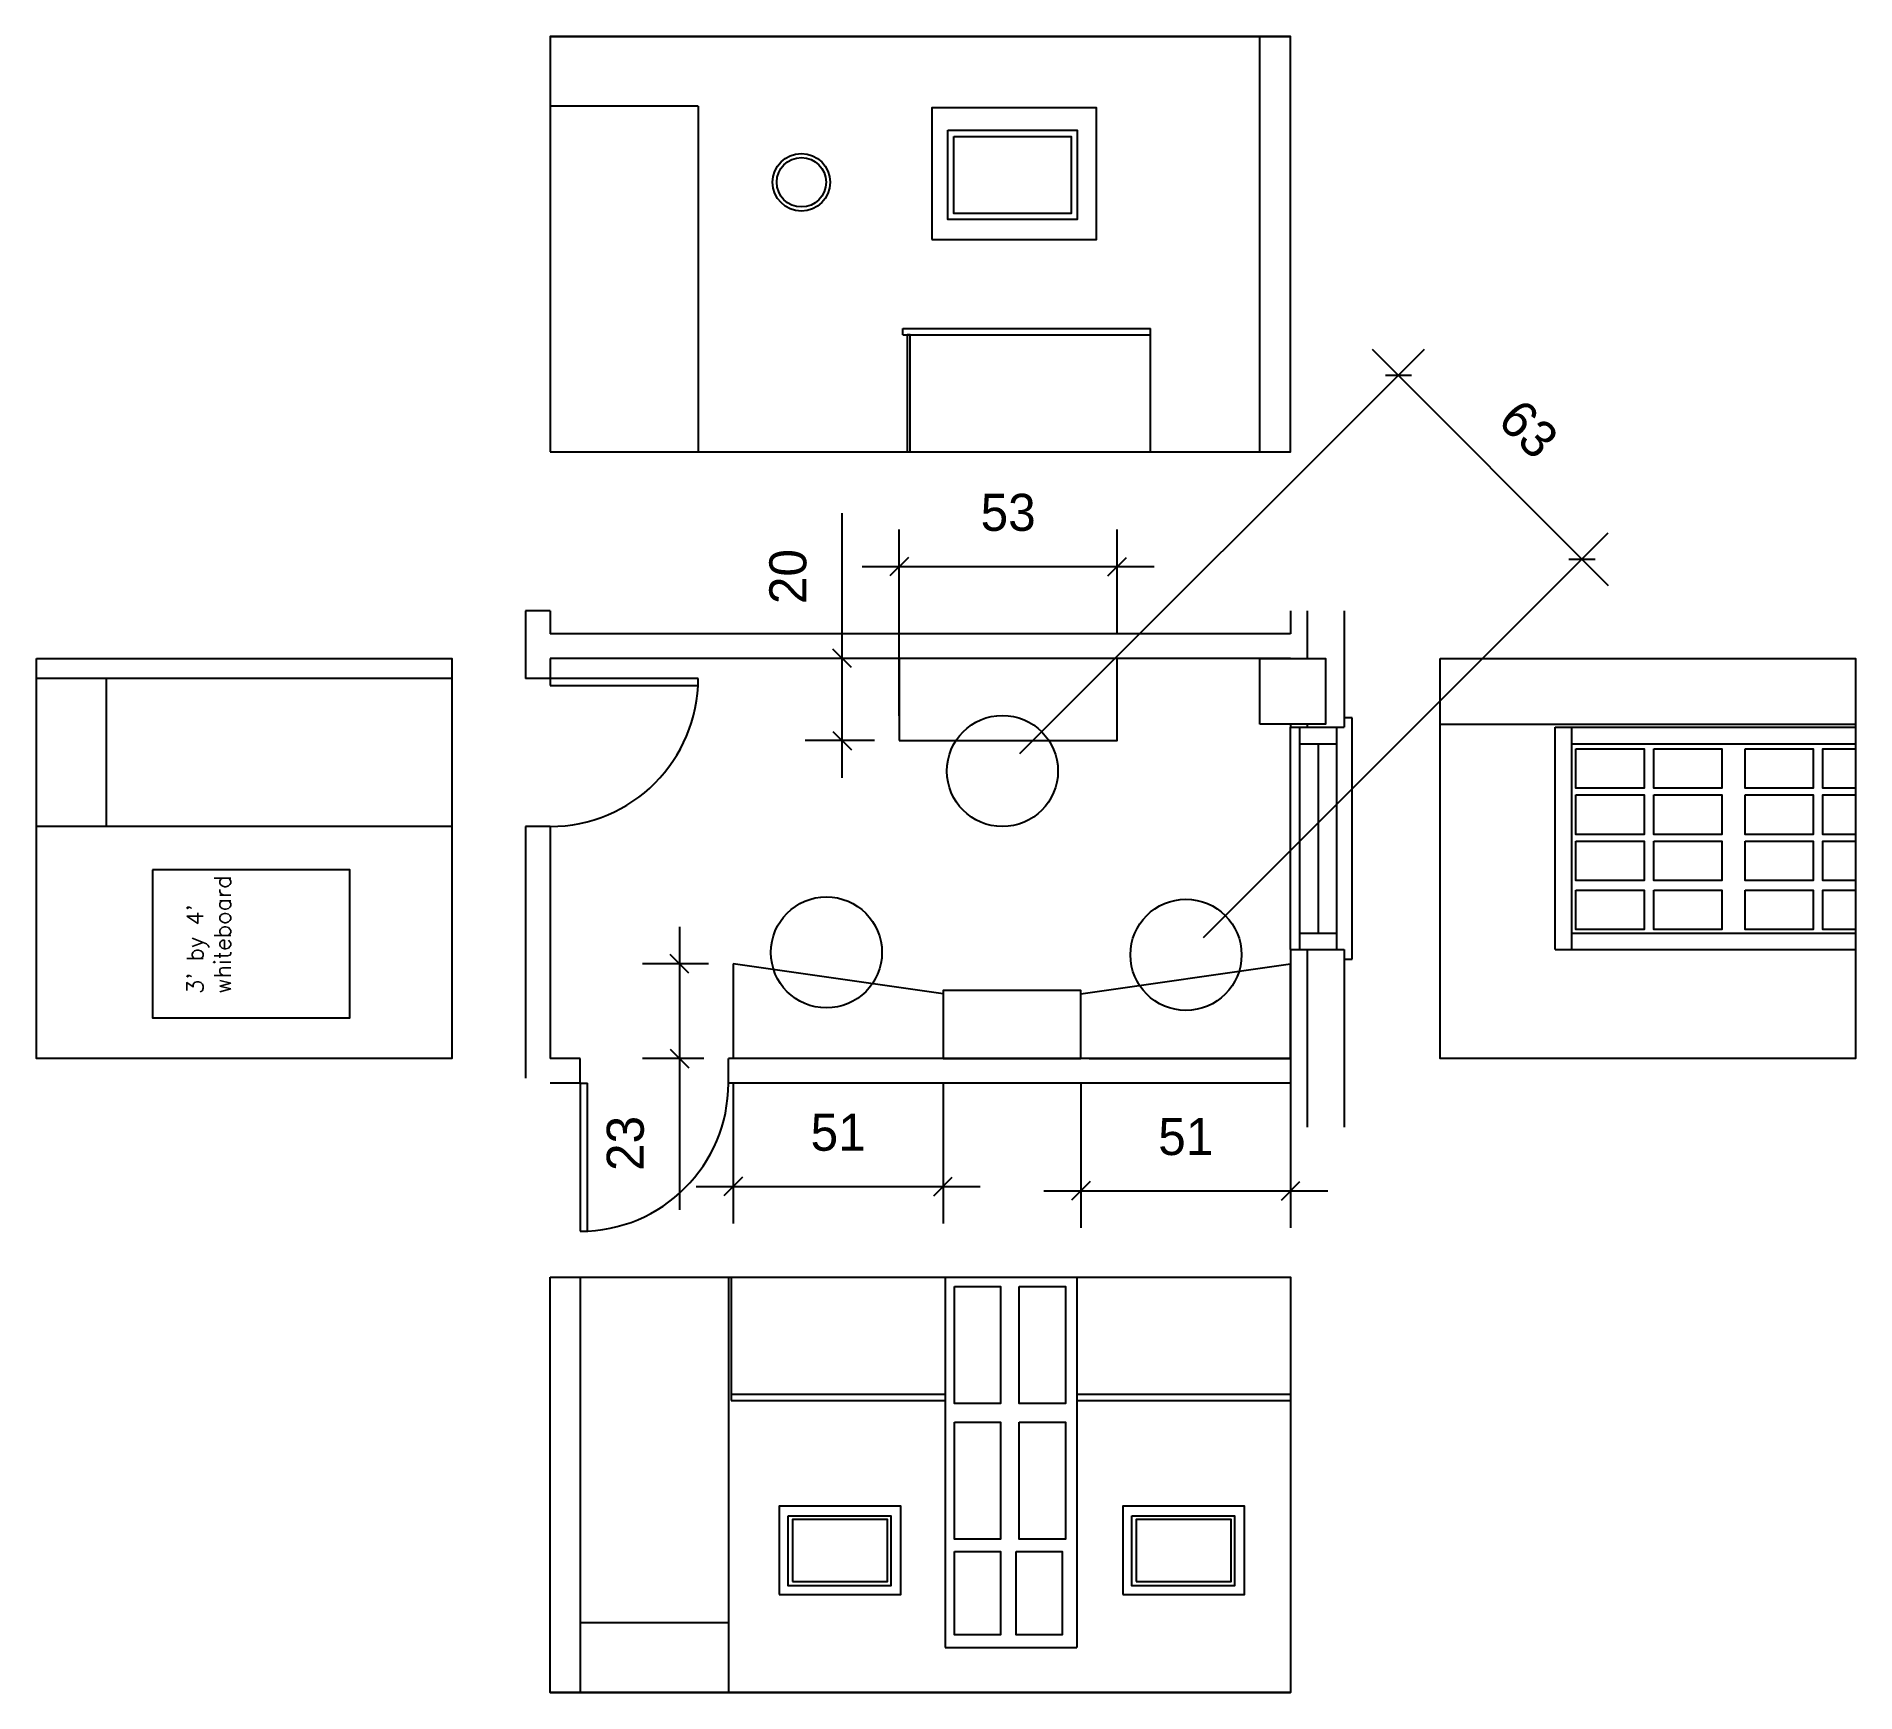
# Model space of a CAD drawing. Extents: x 2317 to 2759, y 747 to 1150.
import ezdxf

# ---------------------------------------------------------------- set-up
doc = ezdxf.new("R2010")
doc.units = 0
doc.header["$LTSCALE"] = 40
doc.header["$MEASUREMENT"] = 0
doc.layers.get('0').update_dxf_attribs({"linetype": 'CONTINUOUS'})
doc.layers.get('Defpoints').update_dxf_attribs({"linetype": 'CONTINUOUS'})
for name, color, linetype in [('A-DOOR', 7, 'CONTINUOUS'), ('A-GLAZ', 5, 'CONTINUOUS'), ('A-WALL', 5, 'CONTINUOUS'), ('S-COLS', 3, 'CONTINUOUS')]:
    doc.layers.add(name, color=color, linetype=linetype)
doc.styles.add('SIMPLEX', font='simplex', dxfattribs={"height": 23})
doc.dimstyles.get("Standard").update_dxf_attribs({"dimtxt": 0.18, "dimasz": 0.18, "dimexe": 0.18, "dimexo": 0.0625, "dimgap": 0.09, "dimtad": 0, "dimtih": 1, "dimtoh": 1, "dimdec": 4, "dimzin": 0, "dimdsep": 46, "dimtxsty": 'Standard', "dimcen": 0.09, "dimadec": 0, "dimazin": 0, "dimtfac": 1, "dimtdec": 4, "dimtofl": 0, "dimtmove": 0, "dimatfit": 3, "dimfxl": 0, "dimtolj": 1, "dimtzin": 0, "dimarcsym": 0})

# ---------------------------------------------------------------- blocks, each defined once
blk = doc.blocks.new('AD03A', base_point=(6.133, 5.024))
for p, q in [((6.133, 6.024), (6.133, 5.024)), ((6.182, 5.024), (6.182, 6.022)), ((6.133, 5.024), (6.182, 5.024))]:
    blk.add_line(p, q)
blk.add_arc((6.133, 5.024), 1, 0, 90)
blk = doc.blocks.new('WDO')
at = {"layer": 'A-GLAZ'}
for p, q in [((2696.34, 464.42), (2694.39, 464.42)), ((2696.34, 405.77), (2696.34, 464.42)), ((2681.39, 408.09), (2681.39, 462.09)), ((2683.62, 408.09), (2683.62, 462.09)), ((2692.62, 408.09), (2692.62, 462.09)), ((2683.62, 458.09), (2692.62, 458.09)), ((2688.12, 412.09), (2688.12, 458.09)), ((2683.62, 412.09), (2692.62, 412.09)), ((2694.39, 405.77), (2696.34, 405.77))]:
    blk.add_line(p, q, dxfattribs=at)
at = {"layer": 'A-WALL'}
for p, q in [((2681.39, 462.09), (2694.39, 462.09)), ((2681.39, 408.09), (2694.39, 408.09))]:
    blk.add_line(p, q, dxfattribs=at)
blk = doc.blocks.new('AD05A', base_point=(203.035, 424.492))
for p, q in [((203.035, 424.492), (203.084, 424.492)), ((203.035, 424.492), (203.035, 423.492)), ((203.084, 423.493), (203.084, 424.492))]:
    blk.add_line(p, q)
blk.add_arc((203.035, 424.492), 1, 270, 0)
blk = doc.blocks.new('_Oblique')
at = {"color": 0, "linetype": 'ByBlock', "lineweight": -2}
blk.add_line((-0.5, -0.5), (0.5, 0.5), dxfattribs=at)
blk = doc.blocks.new('*D39')
at = {"color": 0, "lineweight": -2}
for p, q in [((2526.22, 984.47), (2526.22, 1029.76)), ((2579.22, 1004.47), (2579.22, 1029.76)), ((2517.22, 1020.76), (2588.22, 1020.76))]:
    blk.add_line(p, q, dxfattribs=at)
at = {"layer": 'Defpoints', "color": 0}
for p in [(2579.22, 1020.76), (2579.22, 998.47), (2526.22, 978.47)]:
    blk.add_point(p, dxfattribs=at)
at = {"color": 0, "lineweight": -2, "xscale": 4.4928, "yscale": 4.4928, "zscale": 4.4928, "rotation": 180}
blk.add_blockref('_Oblique', (2526.22, 1020.76), dxfattribs=at)
at = {"color": 0, "lineweight": -2, "xscale": 4.4928, "yscale": 4.4928, "zscale": 4.4928}
blk.add_blockref('_Oblique', (2579.22, 1020.76), dxfattribs=at)
at = {"color": 0, "insert": (2552.72, 1033.9), "char_height": 9, "attachment_point": 5}
blk.add_mtext('\\A1;53', dxfattribs=at)
blk = doc.blocks.new('*D40')
at = {"color": 0, "lineweight": -2}
for p, q in [((2485.89, 895.22), (2485.89, 861.1)), ((2536.89, 895.22), (2536.89, 861.1)), ((2476.89, 870.1), (2545.89, 870.1))]:
    blk.add_line(p, q, dxfattribs=at)
at = {"layer": 'Defpoints', "color": 0}
for p in [(2485.89, 901.22), (2536.89, 901.22), (2536.89, 870.1)]:
    blk.add_point(p, dxfattribs=at)
at = {"color": 0, "lineweight": -2, "xscale": 4.4928, "yscale": 4.4928, "zscale": 4.4928, "rotation": 180}
blk.add_blockref('_Oblique', (2485.89, 870.1), dxfattribs=at)
at = {"color": 0, "lineweight": -2, "xscale": 4.4928, "yscale": 4.4928, "zscale": 4.4928}
blk.add_blockref('_Oblique', (2536.89, 870.1), dxfattribs=at)
at = {"color": 0, "insert": (2511.39, 883.24), "char_height": 9, "attachment_point": 5}
blk.add_mtext('\\A1;51', dxfattribs=at)
blk = doc.blocks.new('*D41')
at = {"color": 0, "lineweight": -2}
for p, q in [((2570.39, 895.22), (2570.39, 860.06)), ((2621.39, 895.22), (2621.39, 860.06)), ((2561.39, 869.06), (2630.39, 869.06))]:
    blk.add_line(p, q, dxfattribs=at)
at = {"layer": 'Defpoints', "color": 0}
for p in [(2570.39, 901.22), (2621.39, 901.22), (2621.39, 869.06)]:
    blk.add_point(p, dxfattribs=at)
at = {"color": 0, "lineweight": -2, "xscale": 4.4928, "yscale": 4.4928, "zscale": 4.4928, "rotation": 180}
blk.add_blockref('_Oblique', (2570.39, 869.06), dxfattribs=at)
at = {"color": 0, "lineweight": -2, "xscale": 4.4928, "yscale": 4.4928, "zscale": 4.4928}
blk.add_blockref('_Oblique', (2621.39, 869.06), dxfattribs=at)
at = {"color": 0, "insert": (2595.89, 882.2), "char_height": 9, "attachment_point": 5}
blk.add_mtext('\\A1;51', dxfattribs=at)
blk = doc.blocks.new('*D42')
at = {"color": 0, "lineweight": -2}
for p, q in [((2512.37, 998.47), (2512.37, 1033.74)), ((2573.22, 998.47), (2503.37, 998.47)), ((2512.37, 969.47), (2512.37, 998.47)), ((2520.22, 978.47), (2503.37, 978.47))]:
    blk.add_line(p, q, dxfattribs=at)
at = {"layer": 'Defpoints', "color": 0}
for p in [(2512.37, 998.47), (2579.22, 998.47), (2526.22, 978.47)]:
    blk.add_point(p, dxfattribs=at)
at = {"color": 0, "lineweight": -2, "xscale": 4.4928, "yscale": 4.4928, "zscale": 4.4928}
for p, rotation in [((2512.37, 998.47), 90), ((2512.37, 978.47), 270)]:
    blk.add_blockref('_Oblique', p, dxfattribs=dict(at, rotation=rotation))
at = {"color": 0, "insert": (2499.23, 1018.35), "char_height": 9, "attachment_point": 5, "rotation": 90}
blk.add_mtext('\\A1;20', dxfattribs=at)
blk = doc.blocks.new('*D43')
at = {"color": 0, "lineweight": -2}
for p, q in [((2555.57, 975.33), (2653.96, 1073.61)), ((2641.24, 1073.62), (2698.57, 1016.22)), ((2600.19, 930.66), (2698.58, 1028.95))]:
    blk.add_line(p, q, dxfattribs=at)
at = {"layer": 'Defpoints', "color": 0}
for p in [(2692.21, 1022.59), (2551.33, 971.09), (2595.94, 926.42)]:
    blk.add_point(p, dxfattribs=at)
at = {"color": 0, "lineweight": -2, "xscale": 4.4928, "yscale": 4.4928, "zscale": 4.4928}
for p, rotation in [((2647.6, 1067.25), 134.969438487403), ((2692.21, 1022.59), 314.969438487403)]:
    blk.add_blockref('_Oblique', p, dxfattribs=dict(at, rotation=rotation))
at = {"color": 0, "insert": (2679.2, 1054.21), "char_height": 9, "attachment_point": 5, "rotation": 314.9694}
blk.add_mtext('\\A1;63', dxfattribs=at)
blk = doc.blocks.new('*D44')
at = {"color": 0, "lineweight": -2}
for p, q in [((2472.85, 933.22), (2472.85, 901.22)), ((2479.89, 924.22), (2463.85, 924.22)), ((2478.71, 901.22), (2463.85, 901.22)), ((2472.85, 901.22), (2472.85, 864.44))]:
    blk.add_line(p, q, dxfattribs=at)
at = {"layer": 'Defpoints', "color": 0}
for p in [(2485.89, 924.22), (2472.85, 901.22), (2484.71, 901.22)]:
    blk.add_point(p, dxfattribs=at)
at = {"color": 0, "lineweight": -2, "xscale": 4.4928, "yscale": 4.4928, "zscale": 4.4928}
for p, rotation in [((2472.85, 924.22), 90), ((2472.85, 901.22), 270)]:
    blk.add_blockref('_Oblique', p, dxfattribs=dict(at, rotation=rotation))
at = {"color": 0, "insert": (2459.71, 880.58), "char_height": 9, "attachment_point": 5, "rotation": 90}
blk.add_mtext('\\A1;23', dxfattribs=at)

msp = doc.modelspace()

# ---------------------------------------------------------------- linework, layer by layer
for p, q in [((2441.39, 1149.64), (2621.39, 1149.64)), ((2613.89, 1048.64), (2613.89, 1149.64)), ((2613.89, 1048.64), (2613.89, 1138.64)), ((2441.39, 1132.64), (2441.39, 1048.64)), ((2477.39, 1132.64), (2441.39, 1132.64)), ((2477.39, 1132.64), (2477.39, 1048.64)), ((2527.15, 1078.64), (2587.29, 1078.64)), ((2527.15, 1077.14), (2527.15, 1078.64)), ((2527.15, 1077.14), (2587.29, 1077.14)), ((2587.29, 1048.64), (2587.29, 1078.64)), ((2441.39, 1048.64), (2477.39, 1048.64)), ((2316.51, 901.22), (2316.51, 998.47)), ((2657.71, 901.22), (2657.71, 998.47)), ((2417.51, 993.61), (2316.51, 993.61)), ((2333.51, 957.61), (2333.51, 993.61)), ((2657.71, 982.47), (2758.71, 982.47)), ((2685.71, 981.72), (2758.71, 981.72)), ((2685.71, 927.72), (2685.71, 981.72)), ((2689.71, 927.72), (2689.71, 981.72)), ((2689.71, 977.72), (2758.71, 977.72)), ((2417.51, 957.61), (2316.51, 957.61)), ((2689.71, 931.72), (2758.71, 931.72)), ((2485.89, 924.22), (2485.89, 901.22)), ((2536.89, 916.97), (2485.89, 924.22)), ((2570.39, 916.97), (2621.39, 924.22)), ((2685.71, 927.72), (2758.71, 927.72)), ((2448.71, 848.11), (2448.71, 747.11)), ((2484.71, 848.11), (2484.71, 747.11)), ((2485.39, 848.11), (2485.39, 818.11)), ((2537.39, 848.11), (2537.39, 758.11)), ((2569.39, 848.11), (2569.39, 758.11)), ((2485.39, 819.61), (2537.39, 819.61)), ((2485.39, 818.11), (2537.39, 818.11)), ((2569.39, 819.61), (2621.39, 819.61)), ((2569.39, 818.11), (2621.39, 818.11)), ((2448.71, 764.11), (2484.71, 764.11)), ((2537.39, 758.11), (2569.39, 758.11)), ((2441.39, 747.11), (2621.39, 747.11))]:
    msp.add_line(p, q)
for points in [[(2441.39, 1048.64), (2621.39, 1048.64), (2621.39, 1149.64), (2441.39, 1149.64)], [(2534.2, 1100.29), (2574.2, 1100.29), (2574.2, 1132.29), (2534.2, 1132.29)], [(2538.03, 1126.83), (2569.51, 1126.83), (2569.51, 1105.12), (2538.03, 1105.12)], [(2539.53, 1125.33), (2568.01, 1125.33), (2568.01, 1106.61), (2539.53, 1106.61)], [(2528.15, 1048.64), (2528.9, 1048.64), (2528.9, 1077.14), (2528.15, 1077.14)], [(2316.51, 998.47), (2417.51, 998.47), (2417.51, 901.22), (2316.51, 901.22)], [(2526.22, 978.47), (2579.22, 978.47), (2579.22, 998.47), (2526.22, 998.47)], [(2657.71, 998.47), (2758.71, 998.47), (2758.71, 901.22), (2657.71, 901.22)], [(2690.71, 976.48), (2707.3, 976.48), (2707.3, 966.91), (2690.71, 966.91)], [(2709.64, 976.48), (2726.23, 976.48), (2726.23, 966.91), (2709.64, 966.91)], [(2731.84, 976.48), (2748.43, 976.48), (2748.43, 966.91), (2731.84, 966.91)], [(2690.71, 965.27), (2707.3, 965.27), (2707.3, 955.7), (2690.71, 955.7)], [(2709.64, 965.27), (2726.23, 965.27), (2726.23, 955.7), (2709.64, 955.7)], [(2731.84, 965.27), (2748.43, 965.27), (2748.43, 955.7), (2731.84, 955.7)], [(2690.71, 954.07), (2707.3, 954.07), (2707.3, 944.49), (2690.71, 944.49)], [(2709.64, 954.07), (2726.23, 954.07), (2726.23, 944.49), (2709.64, 944.49)], [(2731.84, 954.07), (2748.43, 954.07), (2748.43, 944.49), (2731.84, 944.49)], [(2344.72, 947.11), (2344.72, 911.11), (2392.72, 911.11), (2392.72, 947.11)], [(2690.71, 942.16), (2707.3, 942.16), (2707.3, 932.59), (2690.71, 932.59)], [(2709.64, 942.16), (2726.23, 942.16), (2726.23, 932.59), (2709.64, 932.59)], [(2731.84, 942.16), (2748.43, 942.16), (2748.43, 932.59), (2731.84, 932.59)], [(2536.89, 901.22), (2570.39, 901.22), (2570.39, 917.72), (2536.89, 917.72)], [(2441.39, 848.11), (2621.39, 848.11), (2621.39, 747.11), (2441.39, 747.11)], [(2539.65, 845.78), (2550.89, 845.78), (2550.89, 817.34), (2539.65, 817.34)], [(2555.39, 845.78), (2566.63, 845.78), (2566.63, 817.34), (2555.39, 817.34)], [(2539.65, 812.84), (2550.89, 812.84), (2550.89, 784.39), (2539.65, 784.39)], [(2555.39, 812.84), (2566.63, 812.84), (2566.63, 784.39), (2555.39, 784.39)], [(2497.06, 770.92), (2526.6, 770.92), (2526.6, 792.4), (2497.06, 792.4)], [(2580.6, 770.92), (2610.13, 770.92), (2610.13, 792.4), (2580.6, 792.4)], [(2499.22, 790.04), (2524.22, 790.04), (2524.22, 773.04), (2499.22, 773.04)], [(2500.28, 774.13), (2523.39, 774.13), (2523.39, 789.19), (2500.28, 789.19)], [(2582.76, 790.04), (2607.76, 790.04), (2607.76, 773.04), (2582.76, 773.04)], [(2583.81, 774.13), (2606.92, 774.13), (2606.92, 789.19), (2583.81, 789.19)], [(2539.65, 781.4), (2550.89, 781.4), (2550.89, 761.19), (2539.65, 761.19)], [(2554.64, 781.4), (2565.88, 781.4), (2565.88, 761.19), (2554.64, 761.19)]]:
    msp.add_lwpolyline(points, close=True)
for points in [[(2758.71, 966.91), (2750.77, 966.91), (2750.77, 976.48), (2758.71, 976.48)], [(2758.71, 955.7), (2750.77, 955.7), (2750.77, 965.27), (2758.71, 965.27)], [(2758.71, 944.49), (2750.77, 944.49), (2750.77, 954.07), (2758.71, 954.07)], [(2758.71, 932.59), (2750.77, 932.59), (2750.77, 942.16), (2758.71, 942.16)], [(2572.39, 901.22), (2621.39, 901.22), (2621.39, 924.22)]]:
    msp.add_lwpolyline(points)
for centre, radius in [((2502.47, 1114.18), 7), ((2502.47, 1114.18), 6), ((2551.33, 971.09), 13.5), ((2508.55, 927.01), 13.5), ((2595.94, 926.42), 13.5)]:
    msp.add_circle(centre, radius)
at = {"layer": 'A-WALL'}
for p, q in [((2441.39, 1010.05), (2435.39, 1010.05)), ((2435.39, 1010.05), (2435.39, 993.61)), ((2441.39, 1010.05), (2441.39, 1004.47)), ((2621.39, 1010.05), (2621.39, 1004.47)), ((2625.39, 1010.05), (2625.39, 998.47)), ((2634.39, 1010.05), (2634.39, 981.72)), ((2621.39, 1004.47), (2441.39, 1004.47)), ((2621.39, 998.47), (2441.39, 998.47)), ((2441.39, 998.47), (2441.39, 993.61)), ((2441.39, 993.61), (2435.39, 993.61)), ((2621.39, 982.47), (2621.39, 981.72)), ((2625.39, 982.47), (2625.39, 981.72)), ((2435.39, 957.61), (2435.39, 896.47)), ((2441.39, 957.61), (2435.39, 957.61)), ((2441.39, 957.61), (2441.39, 901.22)), ((2621.39, 927.72), (2621.39, 884.5)), ((2625.39, 927.72), (2625.39, 884.5)), ((2634.39, 927.72), (2634.39, 884.5)), ((2448.71, 901.22), (2441.39, 901.22)), ((2448.71, 895.22), (2448.71, 901.22)), ((2621.39, 901.22), (2484.71, 901.22)), ((2484.71, 895.22), (2484.71, 901.22)), ((2448.71, 895.22), (2441.39, 895.22)), ((2621.39, 895.22), (2484.71, 895.22))]:
    msp.add_line(p, q, dxfattribs=at)
at = {"layer": 'S-COLS'}
msp.add_lwpolyline([(2613.89, 982.47), (2613.89, 998.47), (2629.89, 998.47), (2629.89, 982.47), (2613.89, 982.47)], dxfattribs=at)

# ---------------------------------------------------------------- block references
at = {"layer": 'A-DOOR', "xscale": 36, "yscale": 36, "zscale": 0.01, "rotation": 270}
msp.add_blockref('AD03A', (2441.39, 993.61), dxfattribs=at)
at = {"layer": 'A-DOOR', "xscale": 36, "yscale": 36, "zscale": 0.01}
msp.add_blockref('AD05A', (2448.71, 895.22), dxfattribs=at)
at = {"layer": 'A-GLAZ'}
msp.add_blockref('WDO', (-60, 519.62), dxfattribs=at)

# ---------------------------------------------------------------- texts
at = {"insert": (2353.07, 916.92), "char_height": 4, "width": 26.2344, "attachment_point": 1, "rotation": 90, "style": 'SIMPLEX'}
msp.add_mtext("3' by 4' whiteboard", dxfattribs=at)

# ---------------------------------------------------------------- dimensions: what is measured, and where the dimension line sits
dim = msp.add_aligned_dim(p1=(2551.33, 971.09), p2=(2595.94, 926.42), distance=136.07, dimstyle='Standard', override={"dimscale": 96, "dimtxt": 0.09375, "dimasz": 0.0468, "dimexe": 0.09375, "dimtad": 1, "dimtih": 0, "dimtoh": 0, "dimdec": 0, "dimrnd": 0.125, "dimzin": 1, "dimblk1": 'Oblique', "dimblk2": 'Oblique', "dimsah": 1, "dimdle": 0.09375, "dimtdec": 1})
dim.commit()
dim.dimension.update_dxf_attribs({"geometry": '*D43', "text_midpoint": (2679.2, 1054.21)})
for base, p1, p2, picture, middle in [((2579.22, 1020.76), (2526.22, 978.47), (2579.22, 998.47), '*D39', (2552.72, 1033.9)), ((2536.89, 870.1), (2485.89, 901.22), (2536.89, 901.22), '*D40', (2511.39, 883.24)), ((2621.39, 869.06), (2570.39, 901.22), (2621.39, 901.22), '*D41', (2595.89, 882.2))]:
    dim = msp.add_linear_dim(base=base, p1=p1, p2=p2, dimstyle='Standard', override={"dimscale": 96, "dimtxt": 0.09375, "dimasz": 0.0468, "dimexe": 0.09375, "dimtad": 1, "dimtih": 0, "dimtoh": 0, "dimdec": 0, "dimrnd": 0.125, "dimzin": 1, "dimblk1": 'Oblique', "dimblk2": 'Oblique', "dimsah": 1, "dimdle": 0.09375, "dimtdec": 1})
    dim.commit()
    dim.dimension.update_dxf_attribs({"geometry": picture, "text_midpoint": middle})
for base, p1, p2, picture, middle in [((2512.37, 998.47), (2526.22, 978.47), (2579.22, 998.47), '*D42', (2499.23, 1018.35)), ((2472.85, 901.22), (2485.89, 924.22), (2484.71, 901.22), '*D44', (2459.71, 880.58))]:
    dim = msp.add_linear_dim(base=base, p1=p1, p2=p2, angle=90, dimstyle='Standard', override={"dimscale": 96, "dimtxt": 0.09375, "dimasz": 0.0468, "dimexe": 0.09375, "dimtad": 1, "dimtih": 0, "dimtoh": 0, "dimdec": 0, "dimrnd": 0.125, "dimzin": 1, "dimblk1": 'Oblique', "dimblk2": 'Oblique', "dimsah": 1, "dimdle": 0.09375, "dimtdec": 1})
    dim.commit()
    dim.dimension.update_dxf_attribs({"geometry": picture, "text_midpoint": middle})

doc.saveas('drawing.dxf')
